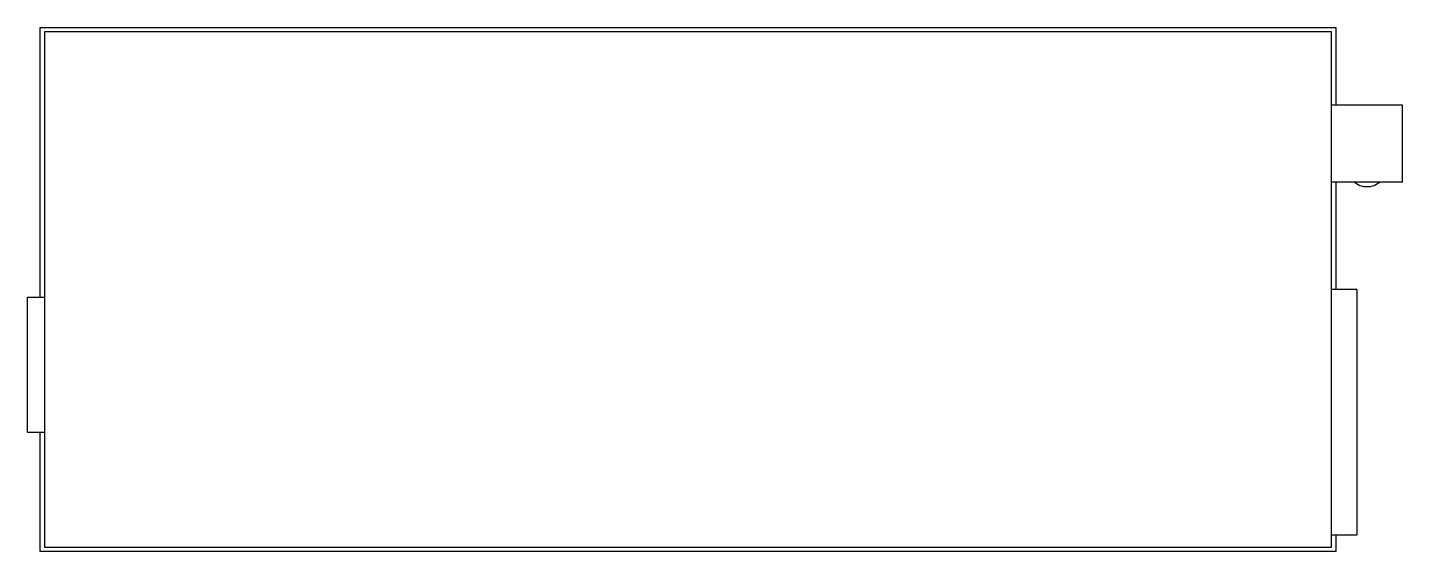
# Model space of a CAD drawing. Extents: x -782 to 846, y -310 to 310.
import ezdxf

# ---------------------------------------------------------------- set-up
doc = ezdxf.new("R2010")
doc.units = 0

msp = doc.modelspace()

# ---------------------------------------------------------------- linework, layer by layer
at = {"color": 7, "linetype": 'Continuous', "lineweight": 25}
for p, q in [((-767, -9), (-767, 310)), ((-767, 310), (767, 310)), ((767, 310), (767, 218)), ((762, 305), (-762, 305)), ((-762, 305), (-762, -305)), ((762, -305), (762, 305)), ((846, 218), (762, 218)), ((846, 127), (846, 218)), ((846, 127), (762, 127)), ((767, 127), (767, 0)), ((792, 0), (762, 0)), ((792, 0), (792, -290.7)), ((-782, -9), (-762, -9)), ((-782, -169), (-782, -9)), ((-782, -169), (-762, -169)), ((-767, -310), (-767, -169)), ((792, -290.7), (762, -290.7)), ((767, -290.7), (767, -310)), ((-762, -305), (762, -305)), ((767, -310), (-767, -310))]:
    msp.add_line(p, q, dxfattribs=at)
at = {"color": 7, "linetype": 'Continuous', "lineweight": 25, "flags": 128}
msp.add_lwpolyline([(819, 127), (818.2, 126.2), (816.5, 124.9), (814.6, 123.7), (812.5, 122.8), (810.2, 122.1), (807.7, 121.6), (805.3, 121.3), (802.7, 121.3), (800.3, 121.6), (797.8, 122.1), (795.5, 122.8), (793.4, 123.7), (791.5, 124.9), (789.8, 126.2), (789, 127)], dxfattribs=at)

doc.saveas('drawing.dxf')
